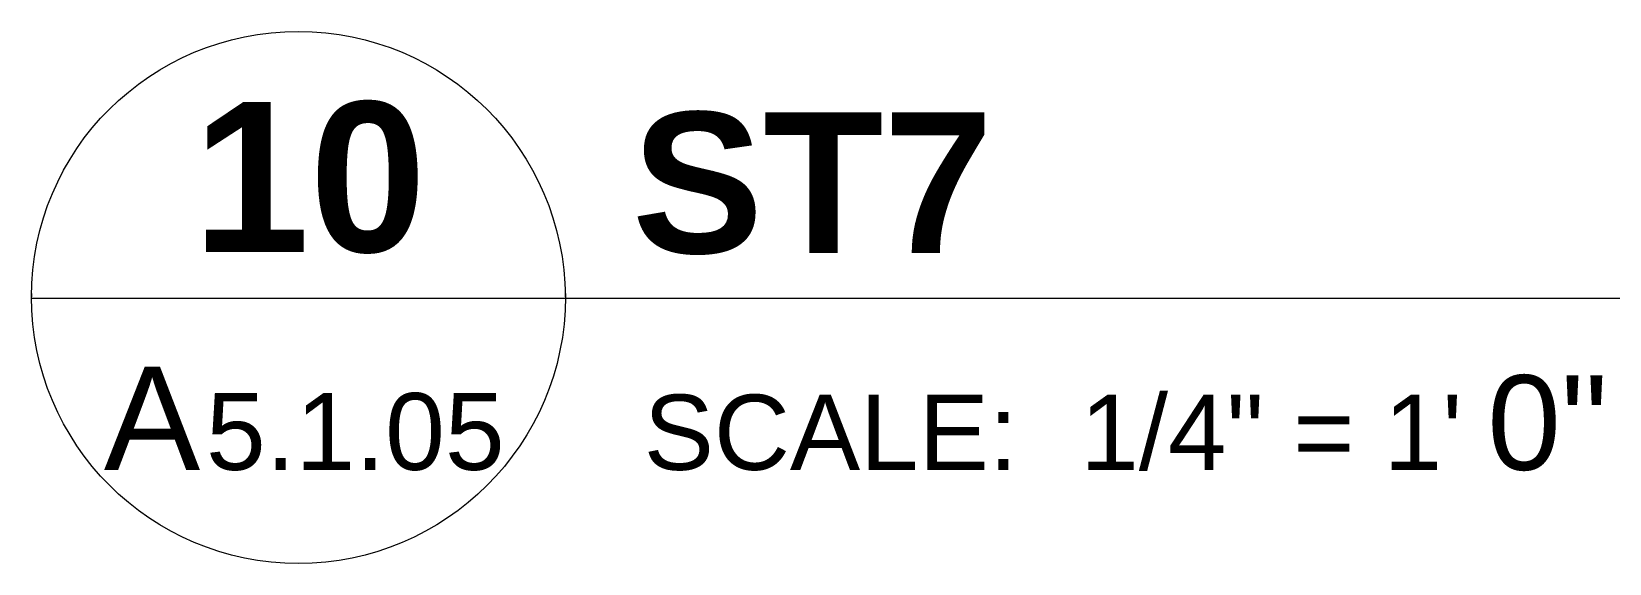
# Model space of a CAD drawing. Header units: inches. Extents: x -6061 to 13621, y -296 to 7483.
# Drawn here: x -5763.4 to -5656.9, y -10.3 to 25.7 of the extents above; entities that cross this region are included whole.
import ezdxf

# ---------------------------------------------------------------- set-up
doc = ezdxf.new("R2010")
doc.units = ezdxf.units.IN
doc.header["$MEASUREMENT"] = 0
doc.layers.get('0').update_dxf_attribs({"linetype": 'CONTINUOUS'})
doc.styles.add('Arial$001H0', font='arial.ttf')
doc.styles.add('Arial$101H0', font='arialbd.ttf')

msp = doc.modelspace()

# ---------------------------------------------------------------- linework, layer by layer
at = {"color": 7, "linetype": 'Continuous', "lineweight": 9, "true_color": 0x000007}
msp.add_line((-5763.4023, 7.65747), (-5562.69551, 7.65747), dxfattribs=at)
for points in [[(-5763.4023, 7.73756), (-5763.4023, 17.66878), (-5755.39325, 25.67783), (-5745.38194, 25.67783)], [(-5745.38194, 25.67783), (-5735.45071, 25.67783), (-5727.44167, 17.66878), (-5727.36157, 7.73756)], [(-5763.4023, 7.73756), (-5763.4023, 8.05792), (-5763.4023, 8.05792), (-5763.4023, 7.73756)], [(-5745.38194, -10.28281), (-5755.39325, -10.28281), (-5763.4023, -2.19367), (-5763.4023, 7.73756)], [(-5727.36157, 7.73756), (-5727.36157, -2.19367), (-5735.45071, -10.28281), (-5745.38194, -10.28281)], [(-5727.36157, 7.73756), (-5727.36157, 8.05792), (-5727.36157, 8.05792), (-5727.36157, 7.73756)]]:
    msp.add_open_spline(points, degree=3, dxfattribs=at)

# ---------------------------------------------------------------- texts
at = {"color": 7, "true_color": 0x000007}
for s, height, style, p in [('10', 10.140022, 'Arial$101H0', (-5752.51012, 10.78089)), ('ST7', 9.52052, 'Arial$101H0', (-5722.87666, 10.7008)), ('A', 6.97383, 'Arial$001H0', (-5758.5169, -3.95577)), ('0"', 6.400615, 'Arial$001H0', (-5665.13141, -3.95577)), ('5.1.05', 5.192527, 'Arial$001H0', (-5751.62912, -3.95577)), ('SCALE:', 5.086183, 'Arial$001H0', (-5722.07573, -3.95577)), ('1/4" = 1\'', 5.083054, 'Arial$001H0', (-5692.60242, -3.95577))]:
    msp.add_text(s, height=height, dxfattribs=dict(at, style=style)).set_placement(p)

doc.saveas('drawing.dxf')
